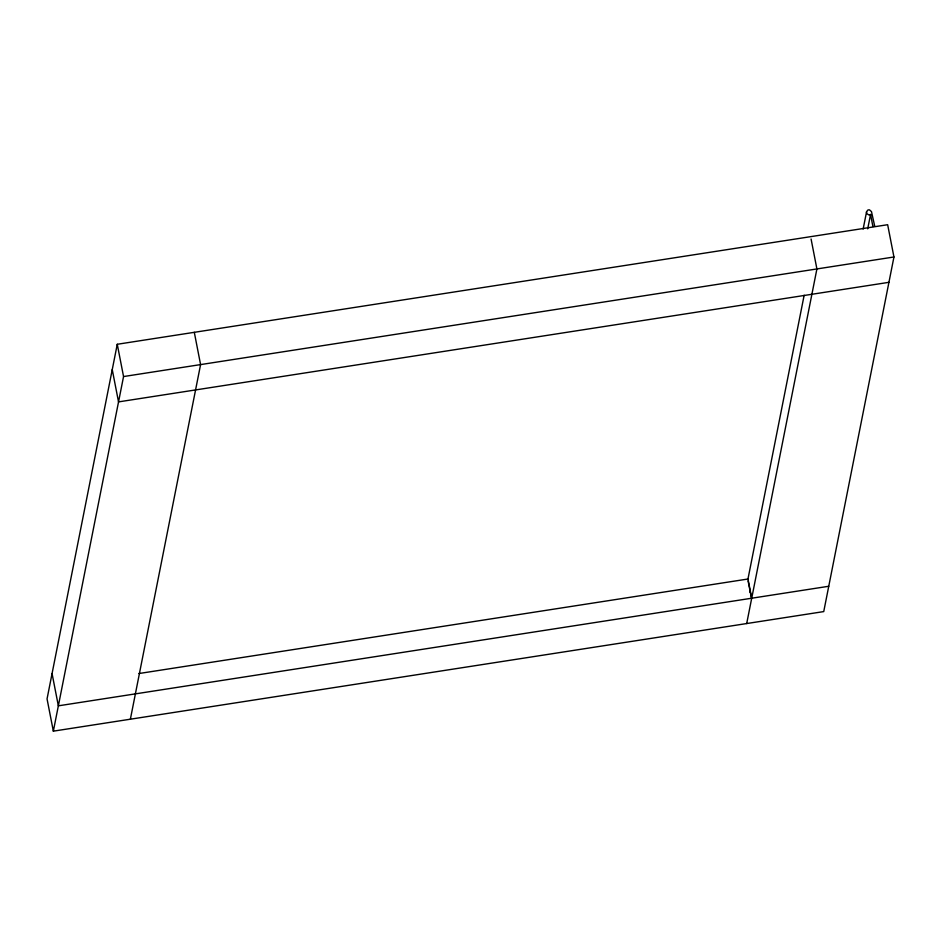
<?xml version="1.0" encoding="UTF-8"?>
<svg xmlns="http://www.w3.org/2000/svg" width="941" height="941" viewBox="0 0 941 941"><rect width="100%" height="100%" fill="white"/><g stroke="black" fill="none" stroke-linecap="round" stroke-linejoin="round"><path stroke-width="1.41" d="M811.895 294.274L751.718 598.217L747.966 579.009L804.155 295.227M117.26 344.277L47.05 698.892L53.343 731.157L823.74 611.591L893.95 256.987L887.657 224.711L117.26 344.277L123.553 376.553L53.343 731.157M130.376 719.206L200.586 364.602L194.305 332.326M750.036 590.666L750.106 592.312M746.695 623.554L751.588 598.817M812.036 293.557L816.906 268.95L811.083 239.026M863.132 229.075L866.567 211.807L867.637 210.231A2.458 2.317 10.9 0 1 869.555 209.902L871.484 211.619L874.707 226.169L872.895 226.452L870.566 214.454A2.458 2.317 10.9 0 1 868.602 214.819L866.967 213.701A2.776 2.623 10.9 0 1 866.567 211.807M867.696 228.839L870.566 214.454M123.553 376.553L893.95 256.987M888.939 282.324L118.531 401.889L112.25 369.613M138.903 673.533L747.966 579.009M828.75 586.267L58.354 705.832L52.061 673.556M748.119 580.973L751.33 597.453"/></g></svg>
